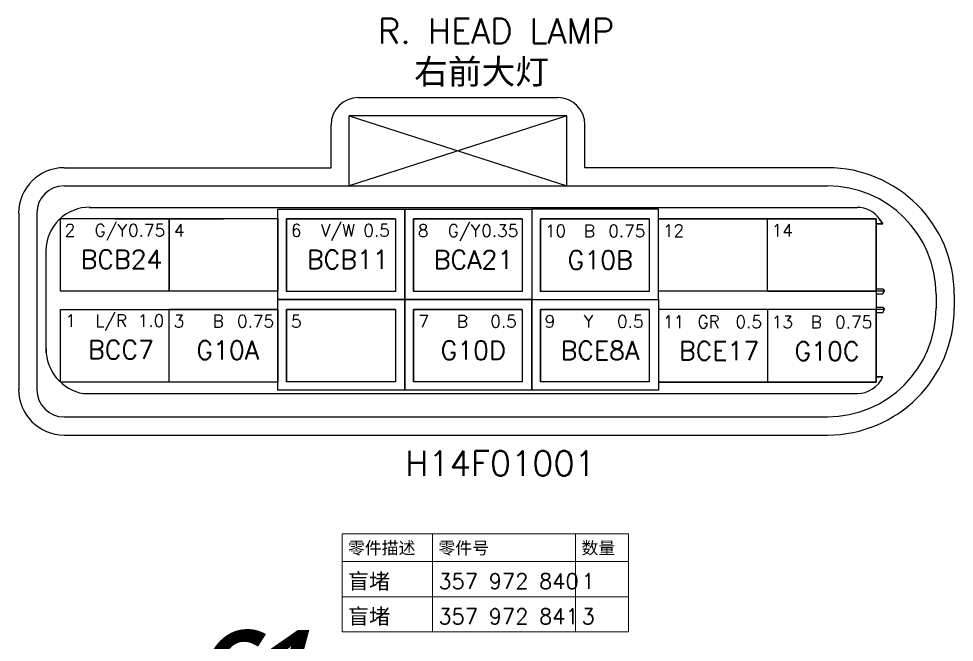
# Model space of a CAD drawing. Header units: millimetres. Extents: x 6 to 3615, y 6 to 858.
# Drawn here: x 691.9 to 795.4, y 319.7 to 388.7 of the extents above; entities that cross this region are included whole.
import ezdxf

# ---------------------------------------------------------------- set-up
doc = ezdxf.new("R2010")
doc.units = ezdxf.units.MM
doc.styles.add('SegoeUIBoldItalic_Style', font='segoeuiz.ttf')
doc.styles.add('Simplex_Style', font='simplex_.ttf')

msp = doc.modelspace()

# ---------------------------------------------------------------- linework, layer by layer
at = {"color": 0, "linetype": 'Continuous', "lineweight": 30, "flags": 128}
for points in [[(729.45, 379.96), (751.49, 379.96)], [(752.5, 377.95), (728.44, 370.2), (728.44, 377.95), (752.5, 370.2), (752.5, 377.95), (728.44, 377.95)], [(696.9, 372.2), (726.44, 372.2), (726.44, 376.95)], [(781.32, 372.2), (754.5, 372.2), (754.5, 376.95)], [(696.9, 370.2), (781.32, 370.2)], [(699.7, 367.82), (729.72, 367.82), (784.62, 367.82)], [(748.63, 347.58), (734.59, 347.58), (734.59, 357.61), (720.56, 357.61), (720.56, 367.63), (734.59, 367.63), (734.59, 357.61), (748.63, 357.61), (748.63, 347.58)], [(762.66, 347.58), (748.63, 347.58), (748.63, 357.61), (734.59, 357.61), (734.59, 367.63), (748.63, 367.63), (748.63, 357.61), (762.66, 357.61), (762.66, 367.63), (748.63, 367.63), (748.63, 357.61), (762.66, 357.61), (762.66, 347.58)], [(691.89, 367.19), (691.89, 347.64)], [(693.89, 367.19), (693.89, 347.64)], [(696.51, 358.55), (696.51, 366.57), (708.53, 366.57), (708.53, 358.55), (708.53, 366.57), (720.56, 366.57), (720.56, 358.55), (696.51, 358.55)], [(702.52, 366.55), (714.55, 366.55)], [(733.54, 358.52), (721.51, 358.52), (721.51, 366.54), (721.51, 358.52), (721.51, 366.54), (733.54, 366.54), (721.51, 366.54), (733.54, 366.54), (733.54, 358.52), (721.51, 358.52)], [(747.57, 358.52), (735.54, 358.52), (735.54, 366.54), (735.54, 358.52), (735.54, 366.54), (747.57, 366.54), (735.54, 366.54), (747.57, 366.54), (747.57, 358.52), (735.54, 358.52)], [(761.6, 358.52), (749.58, 358.52), (749.58, 366.54), (749.58, 358.52), (749.58, 366.54), (761.6, 366.54), (749.58, 366.54), (761.6, 366.54), (761.6, 358.52), (749.58, 358.52)], [(786.72, 358.54), (774.69, 358.54), (786.72, 358.54), (774.69, 358.54), (774.69, 366.55), (762.66, 366.55), (774.69, 366.55)], [(774.69, 358.54), (762.66, 358.54), (762.66, 366.55)], [(786.72, 366.55), (774.69, 366.55), (786.72, 366.55)], [(786.72, 358.81), (787.46, 358.81), (787.64, 358.54), (786.72, 358.54), (786.72, 366.55), (786.72, 356.2), (787.46, 356.2), (787.64, 356.5)], [(787.1, 366.51), (787.46, 365.99), (787.1, 366.51)], [(786.72, 365.99), (787.46, 365.99), (786.72, 365.99)], [(694.9, 363.02), (694.9, 351.72)], [(786.72, 358.24), (787.46, 358.24), (787.64, 358.54)], [(793.35, 358.17), (793.35, 356.67)], [(795.36, 358.17), (795.36, 356.67)], [(734.59, 347.58), (720.56, 347.58), (720.56, 357.61), (734.59, 357.61), (734.59, 347.58)], [(720.56, 348.49), (708.53, 348.49), (708.53, 356.51), (720.56, 356.51), (708.53, 356.51), (720.56, 356.51), (720.56, 348.49), (696.51, 348.49), (696.51, 356.51), (708.53, 356.51)], [(733.54, 348.5), (721.51, 348.5), (721.51, 356.52), (721.51, 348.5), (721.51, 356.52), (733.54, 356.52), (721.51, 356.52), (733.54, 356.52), (733.54, 348.5), (721.51, 348.5)], [(747.57, 348.5), (735.54, 348.5), (735.54, 356.52), (735.54, 348.5), (735.54, 356.52), (747.57, 356.52), (735.54, 356.52), (747.57, 356.52), (747.57, 348.5), (735.54, 348.5)], [(761.6, 348.5), (749.58, 348.5), (749.58, 356.52), (749.58, 348.5), (749.58, 356.52), (761.6, 356.52), (749.58, 356.52), (761.6, 356.52), (761.6, 348.5), (749.58, 348.5)], [(786.72, 356.77), (787.46, 356.77), (787.64, 356.5), (786.72, 356.5), (786.72, 348.48), (786.72, 356.5), (762.66, 356.5)], [(774.69, 356.5), (774.69, 348.48), (786.72, 348.48), (774.69, 348.48), (786.72, 348.48), (762.66, 348.48), (774.69, 348.48)], [(786.72, 349.05), (787.46, 349.05), (786.72, 349.05)], [(699.01, 347.22), (784.62, 347.22)], [(696.9, 344.64), (781.32, 344.64)], [(696.9, 342.63), (781.32, 342.63)]]:
    msp.add_lwpolyline(points, dxfattribs=at)
at = {"color": 0, "linetype": 'Continuous', "lineweight": 13, "flags": 128}
for points in [[(727.65, 331.68), (759.31, 331.68)], [(727.65, 331.68), (727.65, 320.85)], [(727.65, 331.68), (759.31, 331.68)], [(737.65, 331.68), (737.65, 320.85)], [(753.48, 331.68), (753.48, 320.85)], [(759.31, 331.68), (759.31, 320.85)], [(727.65, 328.63), (759.31, 328.63)], [(727.65, 324.74), (759.31, 324.74)], [(727.65, 320.85), (759.31, 320.85)]]:
    msp.add_lwpolyline(points, dxfattribs=at)
at = {"color": 0, "linetype": 'Continuous', "lineweight": 30}
for centre, radius, start, end in [((729.44, 376.95), 3.01, 90, -180), ((751.5, 376.95), 3.01, 0, 90), ((696.9, 367.18), 5.02, 90, -180), ((781.33, 358.17), 14.03, 0, 90), ((696.9, 367.19), 3.01, 90, -180), ((781.32, 358.17), 12.03, 0, 90), ((699.71, 363.02), 4.81, 89, -180), ((784.62, 364.82), 3, 34, 90), ((784.62, 364.82), 3, 34, 90), ((781.32, 356.67), 12.03, -90, 0), ((781.33, 356.66), 14.03, -90, 0), ((699.92, 352.15), 5.01, -180, -100), ((784.57, 350.4), 3.19, -89, -25), ((784.57, 350.4), 3.19, -89, -25), ((696.9, 347.65), 5.02, -180, -90), ((696.9, 347.64), 3.01, -180, -90)]:
    msp.add_arc(centre, radius, start, end, dxfattribs=at)

# ---------------------------------------------------------------- texts
at = {"color": 0, "linetype": 'Continuous', "style": 'Simplex_Style'}
for s, height, p in [('R. HEAD LAMP', 2.7344, (731.62, 385.96)), ('右前大灯', 2.734, (735.62, 381.46)), ('2', 1.37, (696.97, 364.6)), ('G/Y', 1.367, (700.28, 364.59)), ('0.75', 1.367, (703.98, 364.59)), ('4', 1.37, (709.04, 364.6)), ('6', 1.37, (721.99, 364.58)), ('V/W', 1.367, (725.3, 364.58)), ('0.5', 1.367, (730, 364.58)), ('8', 1.37, (736.03, 364.56)), ('G/Y', 1.367, (739.34, 364.55)), ('0.35', 1.367, (743.04, 364.55)), ('10', 1.367, (750.08, 364.53)), ('B', 1.37, (754.39, 364.52)), ('0.75', 1.367, (757.09, 364.52)), ('12', 1.367, (763.13, 364.56)), ('14', 1.367, (775.17, 364.59)), ('BCB24', 2.051, (698.73, 361.04)), ('BCB11', 2.051, (723.75, 361.03)), ('BCA21', 2.051, (737.79, 361.01)), ('G10B', 2.051, (752.59, 360.97)), ('1', 1.37, (697.04, 354.6)), ('L/R', 1.367, (700.35, 354.6)), ('1.0', 1.367, (705.05, 354.6)), ('3', 1.37, (709.02, 354.54)), ('B', 1.37, (713.33, 354.54)), ('0.75', 1.367, (716.03, 354.54)), ('5', 1.37, (722, 354.53)), ('7', 1.37, (736.09, 354.53)), ('B', 1.37, (740.34, 354.52)), ('0.5', 1.367, (744.04, 354.52)), ('9', 1.37, (750.05, 354.51)), ('Y', 1.37, (754.36, 354.51)), ('0.5', 1.367, (758.06, 354.51)), ('11', 1.367, (763.15, 354.47)), ('GR', 1.367, (766.96, 354.47)), ('0.5', 1.367, (771.16, 354.47)), ('13', 1.367, (775.17, 354.45)), ('B', 1.37, (779.48, 354.44)), ('0.75', 1.367, (782.18, 354.44)), ('BCC7', 2.051, (699.55, 351.05)), ('G10A', 2.051, (711.53, 350.99)), ('G10D', 2.051, (738.54, 350.97)), ('BCE8A', 2.051, (751.81, 350.96)), ('BCE17', 2.051, (764.91, 350.92)), ('G10C', 2.051, (777.68, 350.89)), ('H14F01001', 2.734, (734.62, 338.13)), ('零件描述', 1.367, (728.3, 329.45)), ('零件号', 1.367, (738.3, 329.45)), ('数量', 1.367, (754.13, 329.45)), ('盲堵', 1.709, (728.3, 325.6)), ('357 972 840', 1.709, (738.3, 325.6)), ('1', 1.71, (754.13, 325.6)), ('盲堵', 1.709, (728.3, 321.71)), ('357 972 841', 1.709, (738.3, 321.71)), ('3', 1.71, (754.13, 321.71))]:
    msp.add_text(s, height=height, dxfattribs=at).set_placement(p)
at = {"insert": (710.94, 321.05), "char_height": 8, "attachment_point": 1, "style": 'SegoeUIBoldItalic_Style'}
msp.add_mtext_dynamic_manual_height_columns('{\\fSegoe UI Semilight|b1|i1|c134|p34;\\C1;C1}', width=42.6639, gutter_width=12.5, heights=[2.5], dxfattribs=at)

doc.saveas('drawing.dxf')
